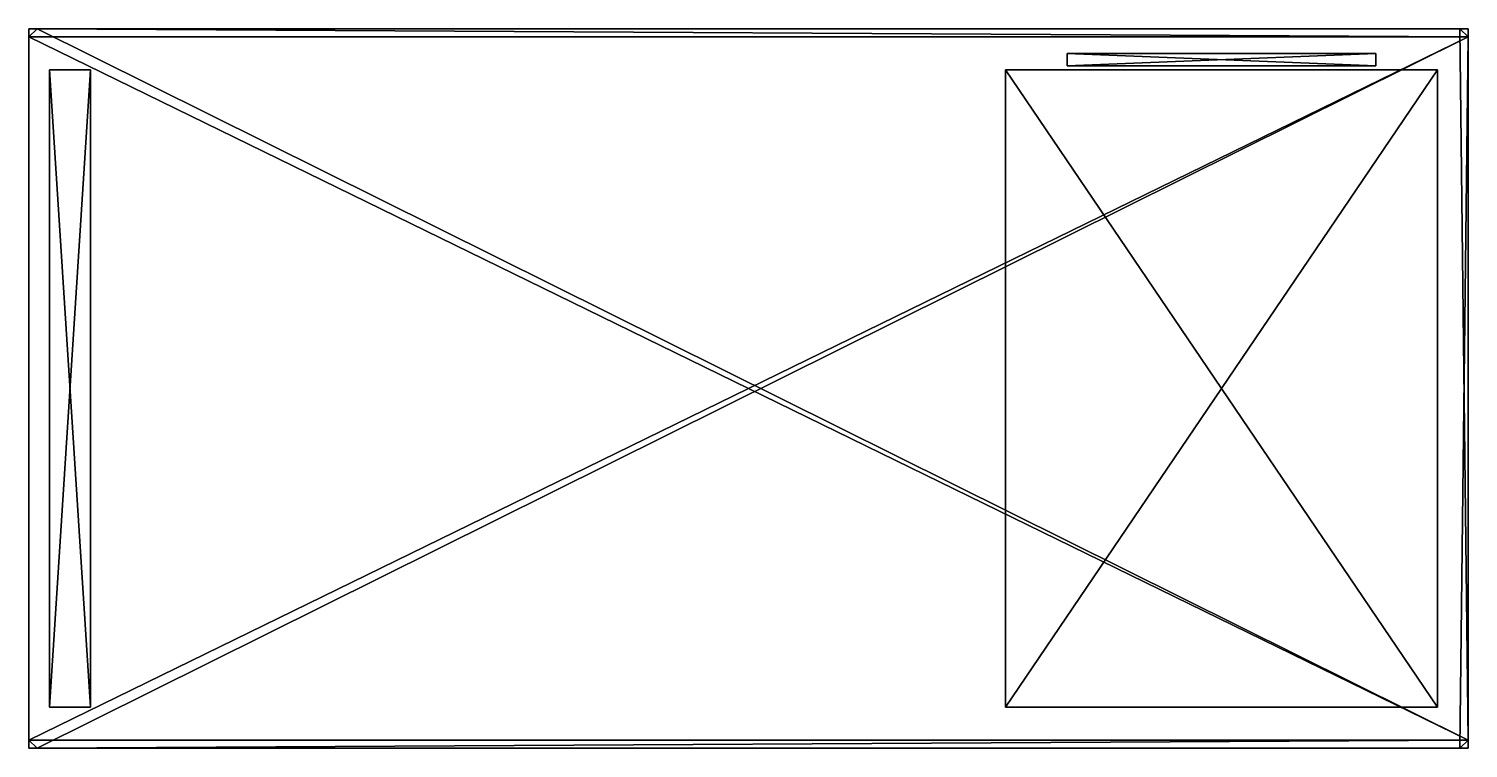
# Model space of a CAD drawing. Header units: metres. Extents: x -0.7 to 0.7, y -0.35 to 0.35.
import ezdxf

# ---------------------------------------------------------------- set-up
doc = ezdxf.new("R2010")
doc.units = ezdxf.units.M
doc.layers.add('XARCH', color=2, linetype='Continuous')

msp = doc.modelspace()

# ---------------------------------------------------------------- linework, layer by layer
at = {"layer": 'XARCH'}
for points in [[(-0.692, 0.35, 0.7), (-0.7, 0.342, 0.7), (-0.7, 0.35, 0.708)], [(-0.7, 0.342, 0.74), (-0.692, 0.35, 0.74), (-0.7, 0.35, 0.732)], [(0.7, 0.342, 0.7), (-0.7, 0.342, 0.7), (-0.692, 0.35, 0.7)], [(-0.7, 0.35, 0.732), (-0.7, 0.342, 0.7), (-0.7, -0.342, 0.7)], [(-0.7, -0.342, 0.7), (-0.7, -0.35, 0.708), (-0.7, 0.35, 0.732)], [(-0.7, 0.35, 0.732), (-0.7, -0.342, 0.74), (-0.7, 0.342, 0.74)], [(-0.7, -0.35, 0.708), (-0.7, -0.35, 0.732), (-0.7, 0.35, 0.732)], [(-0.7, 0.35, 0.732), (-0.7, 0.35, 0.708), (-0.7, 0.342, 0.7)], [(-0.7, 0.35, 0.732), (-0.7, -0.35, 0.732), (-0.7, -0.342, 0.74)], [(-0.7, 0.35, 0.708), (-0.7, 0.35, 0.732), (0.7, 0.35, 0.732)], [(-0.692, 0.35, 0.7), (-0.7, 0.35, 0.708), (0.7, 0.35, 0.732)], [(0.7, 0.35, 0.732), (-0.7, 0.35, 0.732), (-0.692, 0.35, 0.74)], [(0.7, -0.342, 0.74), (-0.692, 0.35, 0.74), (-0.7, 0.342, 0.74)], [(-0.692, 0.35, 0.7), (0.692, 0.35, 0.7), (0.7, 0.342, 0.7)], [(0.7, 0.35, 0.732), (0.692, 0.35, 0.7), (-0.692, 0.35, 0.7)], [(0.7, 0.35, 0.732), (-0.692, 0.35, 0.74), (0.692, 0.35, 0.74)], [(0.692, 0.35, 0.74), (-0.692, 0.35, 0.74), (0.7, -0.342, 0.74)], [(0.692, 0.35, 0.7), (0.7, 0.35, 0.708), (0.7, 0.342, 0.7)], [(0.692, 0.35, 0.74), (0.7, 0.342, 0.74), (0.7, 0.35, 0.732)], [(0.7, 0.35, 0.732), (0.7, 0.35, 0.708), (0.692, 0.35, 0.7)], [(0.7, -0.342, 0.74), (0.7, 0.342, 0.74), (0.692, 0.35, 0.74)], [(0.7, -0.342, 0.74), (0.7, 0.342, 0.7), (0.7, 0.35, 0.708)], [(0.7, 0.35, 0.708), (0.7, 0.35, 0.732), (0.7, -0.342, 0.74)], [(0.7, -0.342, 0.74), (0.7, 0.35, 0.732), (0.7, 0.342, 0.74)], [(0.7, 0.342, 0.7), (-0.692, -0.35, 0.7), (-0.7, -0.342, 0.7)], [(-0.7, -0.342, 0.7), (-0.7, 0.342, 0.7), (0.7, 0.342, 0.7)], [(-0.7, 0.342, 0.74), (-0.7, -0.342, 0.74), (0.7, -0.342, 0.74)], [(0.7, 0.342, 0.7), (0.692, -0.35, 0.7), (-0.692, -0.35, 0.7)], [(0.7, -0.342, 0.7), (0.692, -0.35, 0.7), (0.7, 0.342, 0.7)], [(0.7, -0.342, 0.7), (0.7, 0.342, 0.7), (0.7, -0.342, 0.74)], [(0.31, 0.314, 0.66), (0.31, 0.326, 0.66), (0.31, 0.314, 0.54)], [(0.31, 0.314, 0.54), (0.31, 0.326, 0.66), (0.31, 0.326, 0.54)], [(0.31, 0.326, 0.54), (0.61, 0.314, 0.54), (0.31, 0.314, 0.54)], [(0.31, 0.314, 0.66), (0.61, 0.326, 0.66), (0.31, 0.326, 0.66)], [(0.61, 0.314, 0.66), (0.61, 0.326, 0.66), (0.31, 0.314, 0.66)], [(0.31, 0.326, 0.66), (0.61, 0.326, 0.66), (0.31, 0.326, 0.54)], [(0.61, 0.326, 0.54), (0.61, 0.314, 0.54), (0.31, 0.326, 0.54)], [(0.31, 0.326, 0.54), (0.61, 0.326, 0.66), (0.61, 0.326, 0.54)], [(0.31, 0.314, 0.46), (0.31, 0.326, 0.46), (0.31, 0.314, 0.34)], [(0.31, 0.314, 0.34), (0.31, 0.326, 0.46), (0.31, 0.326, 0.34)], [(0.31, 0.326, 0.34), (0.61, 0.314, 0.34), (0.31, 0.314, 0.34)], [(0.31, 0.314, 0.46), (0.61, 0.326, 0.46), (0.31, 0.326, 0.46)], [(0.61, 0.314, 0.46), (0.61, 0.326, 0.46), (0.31, 0.314, 0.46)], [(0.31, 0.326, 0.46), (0.61, 0.326, 0.46), (0.31, 0.326, 0.34)], [(0.61, 0.326, 0.34), (0.61, 0.314, 0.34), (0.31, 0.326, 0.34)], [(0.31, 0.326, 0.34), (0.61, 0.326, 0.46), (0.61, 0.326, 0.34)], [(0.31, 0.314, 0.26), (0.31, 0.326, 0.26), (0.31, 0.314, 0.14)], [(0.31, 0.314, 0.14), (0.31, 0.326, 0.26), (0.31, 0.326, 0.14)], [(0.31, 0.326, 0.14), (0.61, 0.314, 0.14), (0.31, 0.314, 0.14)], [(0.31, 0.314, 0.26), (0.61, 0.326, 0.26), (0.31, 0.326, 0.26)], [(0.61, 0.314, 0.26), (0.61, 0.326, 0.26), (0.31, 0.314, 0.26)], [(0.31, 0.326, 0.26), (0.61, 0.326, 0.26), (0.31, 0.326, 0.14)], [(0.61, 0.326, 0.14), (0.61, 0.314, 0.14), (0.31, 0.326, 0.14)], [(0.31, 0.326, 0.14), (0.61, 0.326, 0.26), (0.61, 0.326, 0.14)], [(0.61, 0.326, 0.54), (0.61, 0.314, 0.66), (0.61, 0.314, 0.54)], [(0.61, 0.326, 0.66), (0.61, 0.314, 0.66), (0.61, 0.326, 0.54)], [(0.61, 0.326, 0.34), (0.61, 0.314, 0.46), (0.61, 0.314, 0.34)], [(0.61, 0.326, 0.46), (0.61, 0.314, 0.46), (0.61, 0.326, 0.34)], [(0.61, 0.326, 0.14), (0.61, 0.314, 0.26), (0.61, 0.314, 0.14)], [(0.61, 0.326, 0.26), (0.61, 0.314, 0.26), (0.61, 0.326, 0.14)], [(-0.68, -0.31, 0.7), (-0.68, 0.31, 0.7), (-0.68, -0.31)], [(-0.68, -0.31), (-0.68, 0.31, 0.7), (-0.68, 0.31)], [(-0.68, 0.31), (-0.64, -0.31), (-0.68, -0.31)], [(-0.68, -0.31, 0.7), (-0.64, 0.31, 0.7), (-0.68, 0.31, 0.7)], [(-0.64, -0.31, 0.7), (-0.64, 0.31, 0.7), (-0.68, -0.31, 0.7)], [(-0.68, 0.31, 0.7), (-0.64, 0.31, 0.7), (-0.68, 0.31)], [(-0.64, 0.31), (-0.64, -0.31), (-0.68, 0.31)], [(-0.68, 0.31), (-0.64, 0.31, 0.7), (-0.64, 0.31)], [(-0.64, 0.31), (-0.64, -0.31, 0.7), (-0.64, -0.31)], [(-0.64, 0.31, 0.7), (-0.64, -0.31, 0.7), (-0.64, 0.31)], [(0.25, -0.31, 0.7), (0.25, 0.31, 0.7), (0.25, -0.31)], [(0.25, -0.31), (0.25, 0.31, 0.7), (0.25, 0.31)], [(0.25, 0.31), (0.67, -0.31), (0.25, -0.31)], [(0.25, -0.31, 0.7), (0.67, 0.31, 0.7), (0.25, 0.31, 0.7)], [(0.67, -0.31, 0.7), (0.67, 0.31, 0.7), (0.25, -0.31, 0.7)], [(0.25, 0.31, 0.7), (0.67, 0.31, 0.7), (0.25, 0.31)], [(0.67, 0.31), (0.67, -0.31), (0.25, 0.31)], [(0.25, 0.31), (0.67, 0.31, 0.7), (0.67, 0.31)], [(0.61, 0.314, 0.54), (0.31, 0.314, 0.66), (0.31, 0.314, 0.54)], [(0.61, 0.314, 0.66), (0.31, 0.314, 0.66), (0.61, 0.314, 0.54)], [(0.61, 0.314, 0.34), (0.31, 0.314, 0.46), (0.31, 0.314, 0.34)], [(0.61, 0.314, 0.46), (0.31, 0.314, 0.46), (0.61, 0.314, 0.34)], [(0.61, 0.314, 0.14), (0.31, 0.314, 0.26), (0.31, 0.314, 0.14)], [(0.61, 0.314, 0.26), (0.31, 0.314, 0.26), (0.61, 0.314, 0.14)], [(0.67, 0.31), (0.67, -0.31, 0.7), (0.67, -0.31)], [(0.67, 0.31, 0.7), (0.67, -0.31, 0.7), (0.67, 0.31)], [(-0.64, -0.31), (-0.68, -0.31, 0.7), (-0.68, -0.31)], [(-0.64, -0.31, 0.7), (-0.68, -0.31, 0.7), (-0.64, -0.31)], [(0.67, -0.31), (0.25, -0.31, 0.7), (0.25, -0.31)], [(0.67, -0.31, 0.7), (0.25, -0.31, 0.7), (0.67, -0.31)], [(-0.7, -0.342, 0.7), (-0.692, -0.35, 0.7), (-0.7, -0.35, 0.708)], [(-0.692, -0.35, 0.74), (-0.7, -0.342, 0.74), (-0.7, -0.35, 0.732)], [(0.7, -0.342, 0.74), (-0.7, -0.342, 0.74), (-0.692, -0.35, 0.74)], [(0.7, -0.35, 0.708), (-0.7, -0.35, 0.708), (-0.692, -0.35, 0.7)], [(-0.692, -0.35, 0.74), (-0.7, -0.35, 0.732), (0.7, -0.35, 0.708)], [(0.7, -0.35, 0.708), (-0.7, -0.35, 0.732), (-0.7, -0.35, 0.708)], [(-0.692, -0.35, 0.74), (0.692, -0.35, 0.74), (0.7, -0.342, 0.74)], [(0.7, -0.35, 0.708), (0.692, -0.35, 0.74), (-0.692, -0.35, 0.74)], [(-0.692, -0.35, 0.7), (0.692, -0.35, 0.7), (0.7, -0.35, 0.708)], [(0.7, -0.35, 0.708), (0.692, -0.35, 0.7), (0.7, -0.342, 0.7)], [(0.692, -0.35, 0.74), (0.7, -0.35, 0.732), (0.7, -0.342, 0.74)], [(0.7, -0.35, 0.708), (0.7, -0.35, 0.732), (0.692, -0.35, 0.74)], [(0.7, -0.35, 0.732), (0.7, -0.35, 0.708), (0.7, -0.342, 0.74)], [(0.7, -0.342, 0.74), (0.7, -0.35, 0.708), (0.7, -0.342, 0.7)]]:
    msp.add_3dface(points, dxfattribs=at)

doc.saveas('drawing.dxf')
